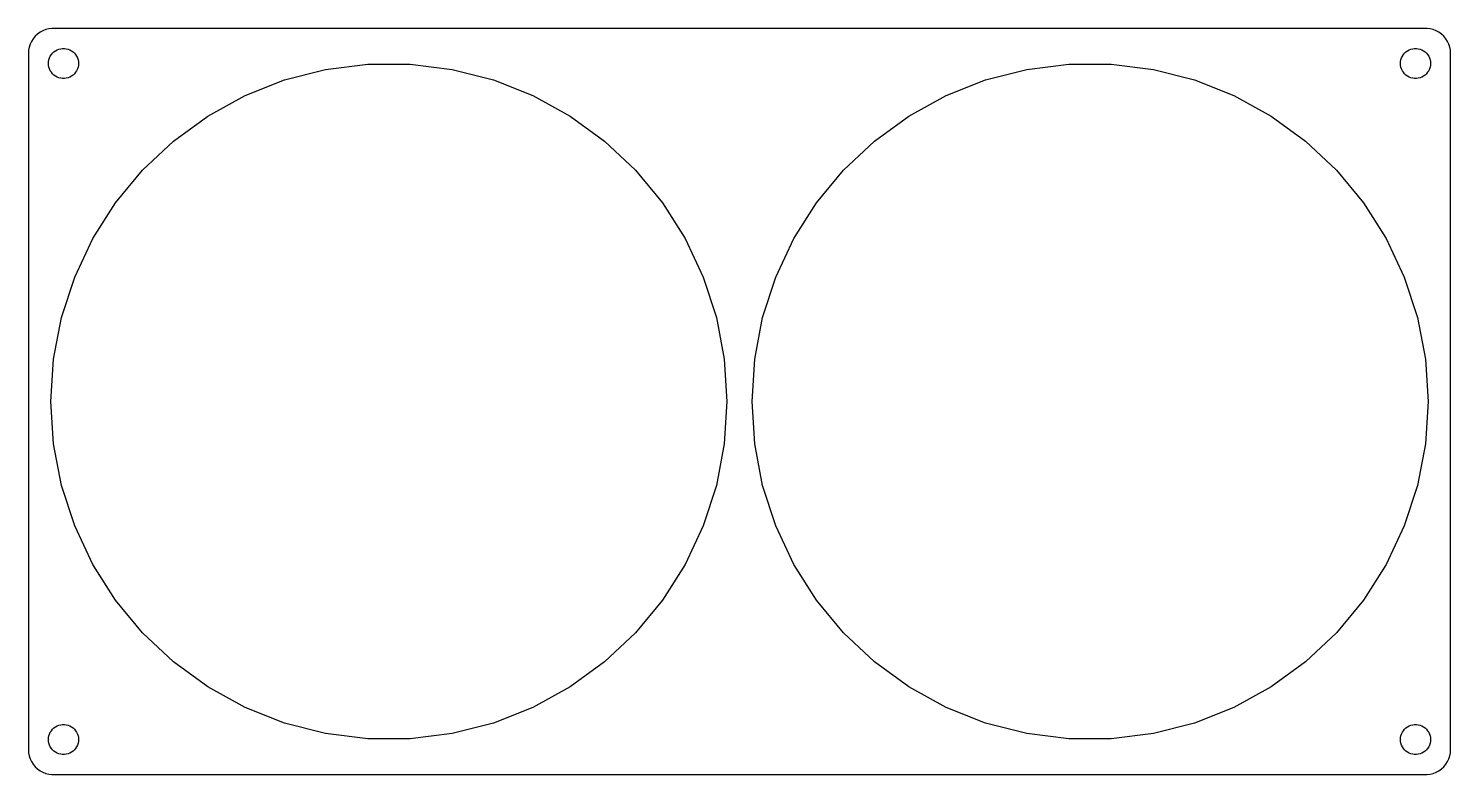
# Model space of a CAD drawing. Header units: metres. Extents: x -142 to 142, y -74 to 74.
import ezdxf

# ---------------------------------------------------------------- set-up
doc = ezdxf.new("R2010")
doc.units = ezdxf.units.M

msp = doc.modelspace()

# ---------------------------------------------------------------- linework, layer by layer
for p, q in [((-139.129, 74.0241), (-139.679, 73.7216)), ((-138.545, 74.2553), (-139.129, 74.0241)), ((-137.937, 74.4114), (-138.545, 74.2553)), ((-137.314, 74.4901), (-137.937, 74.4114)), ((137.314, 74.4901), (-137.314, 74.4901)), ((137.937, 74.4114), (137.314, 74.4901)), ((138.545, 74.2553), (137.937, 74.4114)), ((139.129, 74.0241), (138.545, 74.2553)), ((139.679, 73.7216), (139.129, 74.0241)), ((-141.649, 71.3406), (-141.843, 70.7434)), ((-141.382, 71.9088), (-141.649, 71.3406)), ((-141.045, 72.4389), (-141.382, 71.9088)), ((-140.645, 72.9227), (-141.045, 72.4389)), ((-140.187, 73.3526), (-140.645, 72.9227)), ((-139.679, 73.7216), (-140.187, 73.3526)), ((140.187, 73.3526), (139.679, 73.7216)), ((140.645, 72.9227), (140.187, 73.3526)), ((141.045, 72.4389), (140.645, 72.9227)), ((141.382, 71.9088), (141.045, 72.4389)), ((141.649, 71.3406), (141.382, 71.9088)), ((141.843, 70.7434), (141.649, 71.3406)), ((-141.961, 70.1267), (-142, 69.5)), ((-142, 69.5), (-142, -69.5)), ((-141.843, 70.7434), (-141.961, 70.1267)), ((-137.976, 67.876), (-137.906, 68.2461)), ((-137.906, 68.2461), (-137.789, 68.6044)), ((-137.789, 68.6044), (-137.629, 68.9453)), ((-137.629, 68.9453), (-137.427, 69.2634)), ((-137.427, 69.2634), (-137.187, 69.5536)), ((-137.187, 69.5536), (-136.912, 69.8115)), ((-136.912, 69.8115), (-136.607, 70.033)), ((-136.607, 70.033), (-136.277, 70.2145)), ((-136.277, 70.2145), (-135.927, 70.3532)), ((-135.927, 70.3532), (-135.562, 70.4469)), ((-135.562, 70.4469), (-135.188, 70.4941)), ((-135.188, 70.4941), (-134.812, 70.4941)), ((-134.812, 70.4941), (-134.438, 70.4469)), ((-134.438, 70.4469), (-134.073, 70.3532)), ((-134.073, 70.3532), (-133.723, 70.2145)), ((-133.723, 70.2145), (-133.393, 70.033)), ((-133.393, 70.033), (-133.088, 69.8115)), ((-133.088, 69.8115), (-132.813, 69.5536)), ((-132.813, 69.5536), (-132.573, 69.2634)), ((-132.573, 69.2634), (-132.371, 68.9453)), ((-132.371, 68.9453), (-132.211, 68.6044)), ((-132.211, 68.6044), (-132.094, 68.2461)), ((-132.094, 68.2461), (-132.024, 67.876)), ((132.024, 67.876), (132.094, 68.2461)), ((132.094, 68.2461), (132.211, 68.6044)), ((132.211, 68.6044), (132.371, 68.9453)), ((132.371, 68.9453), (132.573, 69.2634)), ((132.573, 69.2634), (132.813, 69.5536)), ((132.813, 69.5536), (133.088, 69.8115)), ((133.088, 69.8115), (133.393, 70.033)), ((133.393, 70.033), (133.723, 70.2145)), ((133.723, 70.2145), (134.073, 70.3532)), ((134.073, 70.3532), (134.438, 70.4469)), ((134.438, 70.4469), (134.812, 70.4941)), ((134.812, 70.4941), (135.188, 70.4941)), ((135.188, 70.4941), (135.562, 70.4469)), ((135.562, 70.4469), (135.927, 70.3532)), ((135.927, 70.3532), (136.277, 70.2145)), ((136.277, 70.2145), (136.607, 70.033)), ((136.607, 70.033), (136.912, 69.8115)), ((136.912, 69.8115), (137.187, 69.5536)), ((137.187, 69.5536), (137.427, 69.2634)), ((137.427, 69.2634), (137.629, 68.9453)), ((137.629, 68.9453), (137.789, 68.6044)), ((137.789, 68.6044), (137.906, 68.2461)), ((137.906, 68.2461), (137.976, 67.876)), ((141.961, 70.1267), (141.843, 70.7434)), ((142, 69.5), (141.961, 70.1267)), ((142, -69.5), (142, 69.5)), ((-138, 67.5), (-137.976, 67.876)), ((-137.976, 67.124), (-138, 67.5)), ((-137.906, 66.7539), (-137.976, 67.124)), ((-137.789, 66.3956), (-137.906, 66.7539)), ((-137.629, 66.0547), (-137.789, 66.3956)), ((-137.427, 65.7366), (-137.629, 66.0547)), ((-137.187, 65.4464), (-137.427, 65.7366)), ((-136.912, 65.1885), (-137.187, 65.4464)), ((-132.813, 65.4464), (-133.088, 65.1885)), ((-132.573, 65.7366), (-132.813, 65.4464)), ((-132.371, 66.0547), (-132.573, 65.7366)), ((-132.211, 66.3956), (-132.371, 66.0547)), ((-132.094, 66.7539), (-132.211, 66.3956)), ((-132.024, 67.124), (-132.094, 66.7539)), ((-132.024, 67.876), (-132, 67.5)), ((-132, 67.5), (-132.024, 67.124)), ((-90.8586, 64.1963), (-82.6482, 66.3044)), ((-82.6482, 66.3044), (-74.2384, 67.3668)), ((-74.2384, 67.3668), (-65.7616, 67.3668)), ((-65.7616, 67.3668), (-57.3518, 66.3044)), ((-57.3518, 66.3044), (-49.1413, 64.1963)), ((49.1413, 64.1963), (57.3518, 66.3044)), ((57.3518, 66.3044), (65.7616, 67.3668)), ((65.7616, 67.3668), (74.2384, 67.3668)), ((74.2384, 67.3668), (82.6482, 66.3044)), ((82.6482, 66.3044), (90.8586, 64.1963)), ((132, 67.5), (132.024, 67.876)), ((132.024, 67.124), (132, 67.5)), ((132.094, 66.7539), (132.024, 67.124)), ((132.211, 66.3956), (132.094, 66.7539)), ((132.371, 66.0547), (132.211, 66.3956)), ((132.573, 65.7366), (132.371, 66.0547)), ((132.813, 65.4464), (132.573, 65.7366)), ((133.088, 65.1885), (132.813, 65.4464)), ((137.187, 65.4464), (136.912, 65.1885)), ((137.427, 65.7366), (137.187, 65.4464)), ((137.629, 66.0547), (137.427, 65.7366)), ((137.789, 66.3956), (137.629, 66.0547)), ((137.906, 66.7539), (137.789, 66.3956)), ((137.976, 67.124), (137.906, 66.7539)), ((137.976, 67.876), (138, 67.5)), ((138, 67.5), (137.976, 67.124)), ((-136.607, 64.967), (-136.912, 65.1885)), ((-136.277, 64.7855), (-136.607, 64.967)), ((-135.927, 64.6468), (-136.277, 64.7855)), ((-135.562, 64.5531), (-135.927, 64.6468)), ((-135.188, 64.5059), (-135.562, 64.5531)), ((-134.812, 64.5059), (-135.188, 64.5059)), ((-134.438, 64.5531), (-134.812, 64.5059)), ((-134.073, 64.6468), (-134.438, 64.5531)), ((-133.723, 64.7855), (-134.073, 64.6468)), ((-133.393, 64.967), (-133.723, 64.7855)), ((-133.088, 65.1885), (-133.393, 64.967)), ((-98.7401, 61.0758), (-90.8586, 64.1963)), ((-49.1413, 64.1963), (-41.2599, 61.0758)), ((41.2599, 61.0758), (49.1413, 64.1963)), ((90.8586, 64.1963), (98.7401, 61.0758)), ((133.393, 64.967), (133.088, 65.1885)), ((133.723, 64.7855), (133.393, 64.967)), ((134.073, 64.6468), (133.723, 64.7855)), ((134.438, 64.5531), (134.073, 64.6468)), ((134.812, 64.5059), (134.438, 64.5531)), ((135.188, 64.5059), (134.812, 64.5059)), ((135.562, 64.5531), (135.188, 64.5059)), ((135.927, 64.6468), (135.562, 64.5531)), ((136.277, 64.7855), (135.927, 64.6468)), ((136.607, 64.967), (136.277, 64.7855)), ((136.912, 65.1885), (136.607, 64.967)), ((-106.168, 56.9921), (-98.7401, 61.0758)), ((-41.2599, 61.0758), (-33.8317, 56.9921)), ((33.8317, 56.9921), (41.2599, 61.0758)), ((98.7401, 61.0758), (106.168, 56.9921)), ((-113.026, 52.0096), (-106.168, 56.9921)), ((-33.8317, 56.9921), (-26.9739, 52.0096)), ((26.9739, 52.0096), (33.8317, 56.9921)), ((106.168, 56.9921), (113.026, 52.0096)), ((-119.205, 46.2069), (-113.026, 52.0096)), ((-26.9739, 52.0096), (-20.7946, 46.2069)), ((20.7946, 46.2069), (26.9739, 52.0096)), ((113.026, 52.0096), (119.205, 46.2069)), ((-124.609, 39.6755), (-119.205, 46.2069)), ((-20.7946, 46.2069), (-15.3913, 39.6755)), ((15.3913, 39.6755), (20.7946, 46.2069)), ((119.205, 46.2069), (124.609, 39.6755)), ((-129.151, 32.5184), (-124.609, 39.6755)), ((-15.3913, 39.6755), (-10.8493, 32.5184)), ((10.8493, 32.5184), (15.3913, 39.6755)), ((124.609, 39.6755), (129.151, 32.5184)), ((-132.76, 24.8484), (-129.151, 32.5184)), ((-10.8493, 32.5184), (-7.24008, 24.8484)), ((7.24008, 24.8484), (10.8493, 32.5184)), ((129.151, 32.5184), (132.76, 24.8484)), ((-135.379, 16.7866), (-132.76, 24.8484)), ((-7.24008, 24.8484), (-4.62064, 16.7866)), ((4.62064, 16.7866), (7.24008, 24.8484)), ((132.76, 24.8484), (135.379, 16.7866)), ((-136.968, 8.45999), (-135.379, 16.7866)), ((-4.62064, 16.7866), (-3.03226, 8.45999)), ((3.03226, 8.45999), (4.62064, 16.7866)), ((135.379, 16.7866), (136.968, 8.45999)), ((-137.5, 0), (-136.968, 8.45999)), ((-3.03226, 8.45999), (-2.5, 0)), ((2.5, 0), (3.03226, 8.45999)), ((136.968, 8.45999), (137.5, 0)), ((-136.968, -8.45999), (-137.5, 0)), ((-2.5, 0), (-3.03226, -8.45999)), ((3.03226, -8.45999), (2.5, 0)), ((137.5, 0), (136.968, -8.45999)), ((-135.379, -16.7866), (-136.968, -8.45999)), ((-3.03226, -8.45999), (-4.62064, -16.7866)), ((4.62064, -16.7866), (3.03226, -8.45999)), ((136.968, -8.45999), (135.379, -16.7866)), ((-132.76, -24.8484), (-135.379, -16.7866)), ((-4.62064, -16.7866), (-7.24008, -24.8484)), ((7.24008, -24.8484), (4.62064, -16.7866)), ((135.379, -16.7866), (132.76, -24.8484)), ((-129.151, -32.5184), (-132.76, -24.8484)), ((-7.24008, -24.8484), (-10.8493, -32.5184)), ((10.8493, -32.5184), (7.24008, -24.8484)), ((132.76, -24.8484), (129.151, -32.5184)), ((-124.609, -39.6755), (-129.151, -32.5184)), ((-10.8493, -32.5184), (-15.3913, -39.6755)), ((15.3913, -39.6755), (10.8493, -32.5184)), ((129.151, -32.5184), (124.609, -39.6755)), ((-119.205, -46.2069), (-124.609, -39.6755)), ((-15.3913, -39.6755), (-20.7946, -46.2069)), ((20.7946, -46.2069), (15.3913, -39.6755)), ((124.609, -39.6755), (119.205, -46.2069)), ((-113.026, -52.0096), (-119.205, -46.2069)), ((-20.7946, -46.2069), (-26.9739, -52.0096)), ((26.9739, -52.0096), (20.7946, -46.2069)), ((119.205, -46.2069), (113.026, -52.0096)), ((-106.168, -56.9921), (-113.026, -52.0096)), ((-26.9739, -52.0096), (-33.8317, -56.9921)), ((33.8317, -56.9921), (26.9739, -52.0096)), ((113.026, -52.0096), (106.168, -56.9921)), ((-98.7401, -61.0758), (-106.168, -56.9921)), ((-33.8317, -56.9921), (-41.2599, -61.0758)), ((41.2599, -61.0758), (33.8317, -56.9921)), ((106.168, -56.9921), (98.7401, -61.0758)), ((-90.8586, -64.1963), (-98.7401, -61.0758)), ((-41.2599, -61.0758), (-49.1413, -64.1963)), ((49.1413, -64.1963), (41.2599, -61.0758)), ((98.7401, -61.0758), (90.8586, -64.1963)), ((-137.187, -65.4464), (-136.912, -65.1885)), ((-136.912, -65.1885), (-136.607, -64.967)), ((-136.607, -64.967), (-136.277, -64.7855)), ((-136.277, -64.7855), (-135.927, -64.6468)), ((-135.927, -64.6468), (-135.562, -64.5531)), ((-135.562, -64.5531), (-135.188, -64.5059)), ((-135.188, -64.5059), (-134.812, -64.5059)), ((-134.812, -64.5059), (-134.438, -64.5531)), ((-134.438, -64.5531), (-134.073, -64.6468)), ((-134.073, -64.6468), (-133.723, -64.7855)), ((-133.723, -64.7855), (-133.393, -64.967)), ((-133.393, -64.967), (-133.088, -65.1885)), ((-133.088, -65.1885), (-132.813, -65.4464)), ((-82.6482, -66.3044), (-90.8586, -64.1963)), ((-49.1413, -64.1963), (-57.3518, -66.3044)), ((57.3518, -66.3044), (49.1413, -64.1963)), ((90.8586, -64.1963), (82.6482, -66.3044)), ((132.813, -65.4464), (133.088, -65.1885)), ((133.088, -65.1885), (133.393, -64.967)), ((133.393, -64.967), (133.723, -64.7855)), ((133.723, -64.7855), (134.073, -64.6468)), ((134.073, -64.6468), (134.438, -64.5531)), ((134.438, -64.5531), (134.812, -64.5059)), ((134.812, -64.5059), (135.188, -64.5059)), ((135.188, -64.5059), (135.562, -64.5531)), ((135.562, -64.5531), (135.927, -64.6468)), ((135.927, -64.6468), (136.277, -64.7855)), ((136.277, -64.7855), (136.607, -64.967)), ((136.607, -64.967), (136.912, -65.1885)), ((136.912, -65.1885), (137.187, -65.4464)), ((-138, -67.5), (-137.976, -67.124)), ((-137.976, -67.876), (-138, -67.5)), ((-137.976, -67.124), (-137.906, -66.7539)), ((-137.906, -68.2461), (-137.976, -67.876)), ((-137.906, -66.7539), (-137.789, -66.3956)), ((-137.789, -66.3956), (-137.629, -66.0547)), ((-137.629, -66.0547), (-137.427, -65.7366)), ((-137.427, -65.7366), (-137.187, -65.4464)), ((-132.813, -65.4464), (-132.573, -65.7366)), ((-132.573, -65.7366), (-132.371, -66.0547)), ((-132.371, -66.0547), (-132.211, -66.3956)), ((-132.211, -66.3956), (-132.094, -66.7539)), ((-132.094, -66.7539), (-132.024, -67.124)), ((-132.024, -67.876), (-132.094, -68.2461)), ((-132.024, -67.124), (-132, -67.5)), ((-132, -67.5), (-132.024, -67.876)), ((-74.2384, -67.3668), (-82.6482, -66.3044)), ((-65.7616, -67.3668), (-74.2384, -67.3668)), ((-57.3518, -66.3044), (-65.7616, -67.3668)), ((65.7616, -67.3668), (57.3518, -66.3044)), ((74.2384, -67.3668), (65.7616, -67.3668)), ((82.6482, -66.3044), (74.2384, -67.3668)), ((132, -67.5), (132.024, -67.124)), ((132.024, -67.876), (132, -67.5)), ((132.024, -67.124), (132.094, -66.7539)), ((132.094, -68.2461), (132.024, -67.876)), ((132.094, -66.7539), (132.211, -66.3956)), ((132.211, -66.3956), (132.371, -66.0547)), ((132.371, -66.0547), (132.573, -65.7366)), ((132.573, -65.7366), (132.813, -65.4464)), ((137.187, -65.4464), (137.427, -65.7366)), ((137.427, -65.7366), (137.629, -66.0547)), ((137.629, -66.0547), (137.789, -66.3956)), ((137.789, -66.3956), (137.906, -66.7539)), ((137.906, -66.7539), (137.976, -67.124)), ((137.976, -67.876), (137.906, -68.2461)), ((137.976, -67.124), (138, -67.5)), ((138, -67.5), (137.976, -67.876)), ((-142, -69.5), (-141.961, -70.1267)), ((-141.961, -70.1267), (-141.843, -70.7434)), ((-141.843, -70.7434), (-141.649, -71.3406)), ((-137.789, -68.6044), (-137.906, -68.2461)), ((-137.629, -68.9453), (-137.789, -68.6044)), ((-137.427, -69.2634), (-137.629, -68.9453)), ((-137.187, -69.5536), (-137.427, -69.2634)), ((-136.912, -69.8115), (-137.187, -69.5536)), ((-136.607, -70.033), (-136.912, -69.8115)), ((-136.277, -70.2145), (-136.607, -70.033)), ((-135.927, -70.3532), (-136.277, -70.2145)), ((-135.562, -70.4469), (-135.927, -70.3532)), ((-135.188, -70.4941), (-135.562, -70.4469)), ((-134.812, -70.4941), (-135.188, -70.4941)), ((-134.438, -70.4469), (-134.812, -70.4941)), ((-134.073, -70.3532), (-134.438, -70.4469)), ((-133.723, -70.2145), (-134.073, -70.3532)), ((-133.393, -70.033), (-133.723, -70.2145)), ((-133.088, -69.8115), (-133.393, -70.033)), ((-132.813, -69.5536), (-133.088, -69.8115)), ((-132.573, -69.2634), (-132.813, -69.5536)), ((-132.371, -68.9453), (-132.573, -69.2634)), ((-132.211, -68.6044), (-132.371, -68.9453)), ((-132.094, -68.2461), (-132.211, -68.6044)), ((132.211, -68.6044), (132.094, -68.2461)), ((132.371, -68.9453), (132.211, -68.6044)), ((132.573, -69.2634), (132.371, -68.9453)), ((132.813, -69.5536), (132.573, -69.2634)), ((133.088, -69.8115), (132.813, -69.5536)), ((133.393, -70.033), (133.088, -69.8115)), ((133.723, -70.2145), (133.393, -70.033)), ((134.073, -70.3532), (133.723, -70.2145)), ((134.438, -70.4469), (134.073, -70.3532)), ((134.812, -70.4941), (134.438, -70.4469)), ((135.188, -70.4941), (134.812, -70.4941)), ((135.562, -70.4469), (135.188, -70.4941)), ((135.927, -70.3532), (135.562, -70.4469)), ((136.277, -70.2145), (135.927, -70.3532)), ((136.607, -70.033), (136.277, -70.2145)), ((136.912, -69.8115), (136.607, -70.033)), ((137.187, -69.5536), (136.912, -69.8115)), ((137.427, -69.2634), (137.187, -69.5536)), ((137.629, -68.9453), (137.427, -69.2634)), ((137.789, -68.6044), (137.629, -68.9453)), ((137.906, -68.2461), (137.789, -68.6044)), ((141.649, -71.3406), (141.843, -70.7434)), ((141.843, -70.7434), (141.961, -70.1267)), ((141.961, -70.1267), (142, -69.5)), ((-141.649, -71.3406), (-141.382, -71.9088)), ((-141.382, -71.9088), (-141.045, -72.4389)), ((-141.045, -72.4389), (-140.645, -72.9227)), ((-140.645, -72.9227), (-140.187, -73.3526)), ((-140.187, -73.3526), (-139.679, -73.7216)), ((-139.679, -73.7216), (-139.129, -74.0241)), ((139.129, -74.0241), (139.679, -73.7216)), ((139.679, -73.7216), (140.187, -73.3526)), ((140.187, -73.3526), (140.645, -72.9227)), ((140.645, -72.9227), (141.045, -72.4389)), ((141.045, -72.4389), (141.382, -71.9088)), ((141.382, -71.9088), (141.649, -71.3406)), ((-139.129, -74.0241), (-138.545, -74.2553)), ((-138.545, -74.2553), (-137.937, -74.4114)), ((-137.937, -74.4114), (-137.314, -74.4901)), ((-137.314, -74.4901), (137.314, -74.4901)), ((137.314, -74.4901), (137.937, -74.4114)), ((137.937, -74.4114), (138.545, -74.2553)), ((138.545, -74.2553), (139.129, -74.0241))]:
    msp.add_line(p, q)

doc.saveas('drawing.dxf')
